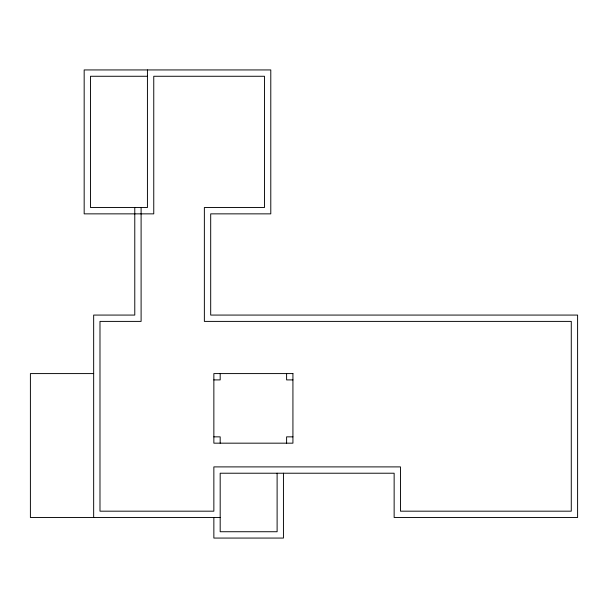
<?xml version="1.0" encoding="UTF-8"?>
<svg xmlns="http://www.w3.org/2000/svg" width="608" height="608" viewBox="0 0 608 608"><rect width="100%" height="100%" fill="white"/><g stroke="black" fill="none" stroke-linecap="round" stroke-linejoin="round"><path stroke-width="0.91" d="M147.432 76.266L90.501 76.266L90.501 207.526L147.432 207.526L147.432 69.935M93.662 373.586L30.4 373.586L30.4 517.499L220.18 517.499M213.856 379.909L220.18 379.909L220.18 373.586M292.927 379.909L286.604 379.909L286.604 373.586M213.856 436.848L220.18 436.848L220.18 443.171M292.927 436.848L286.604 436.848L286.604 443.171M283.442 473.222L283.442 538.065L213.856 538.065L213.856 517.499M277.111 473.222L277.111 531.734L220.18 531.734L220.18 473.222L394.144 473.222L394.144 517.499L577.6 517.499L577.6 315.073L210.695 315.073L210.695 213.856L270.788 213.856L270.788 69.935L84.17 69.935L84.17 213.856L153.756 213.856L153.756 76.266L264.465 76.266L264.465 207.526L204.364 207.526L204.364 321.396L571.277 321.396L571.277 511.176L400.474 511.176L400.474 466.898L213.856 466.898L213.856 511.176L99.986 511.176L99.986 321.396L141.102 321.396L141.102 207.526M134.778 207.526L134.778 315.073L93.662 315.073L93.662 517.499M292.927 373.586L213.856 373.586L213.856 443.171L292.927 443.171L292.927 373.586"/></g></svg>
